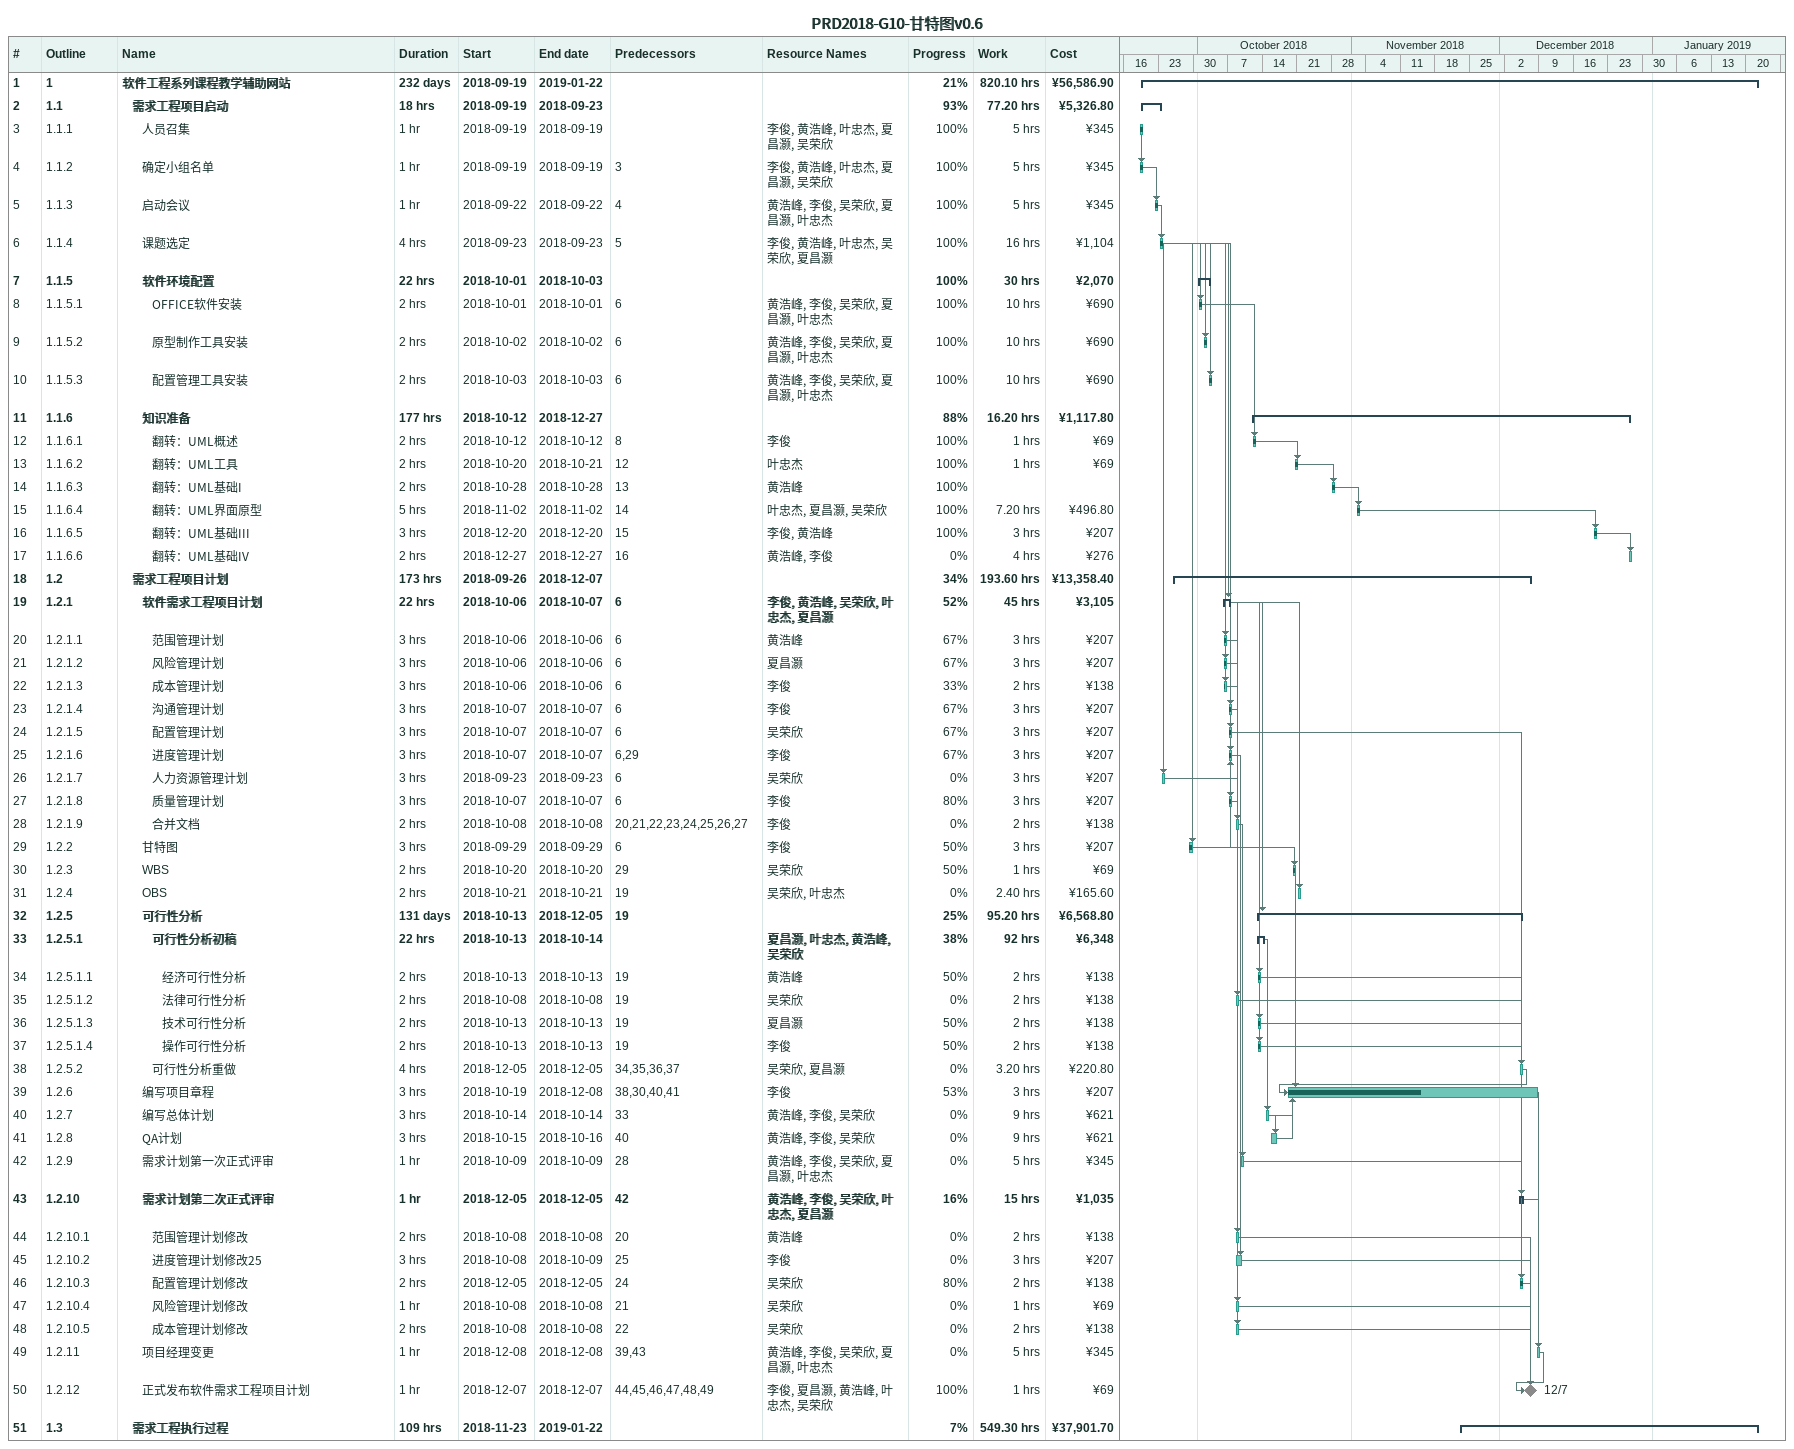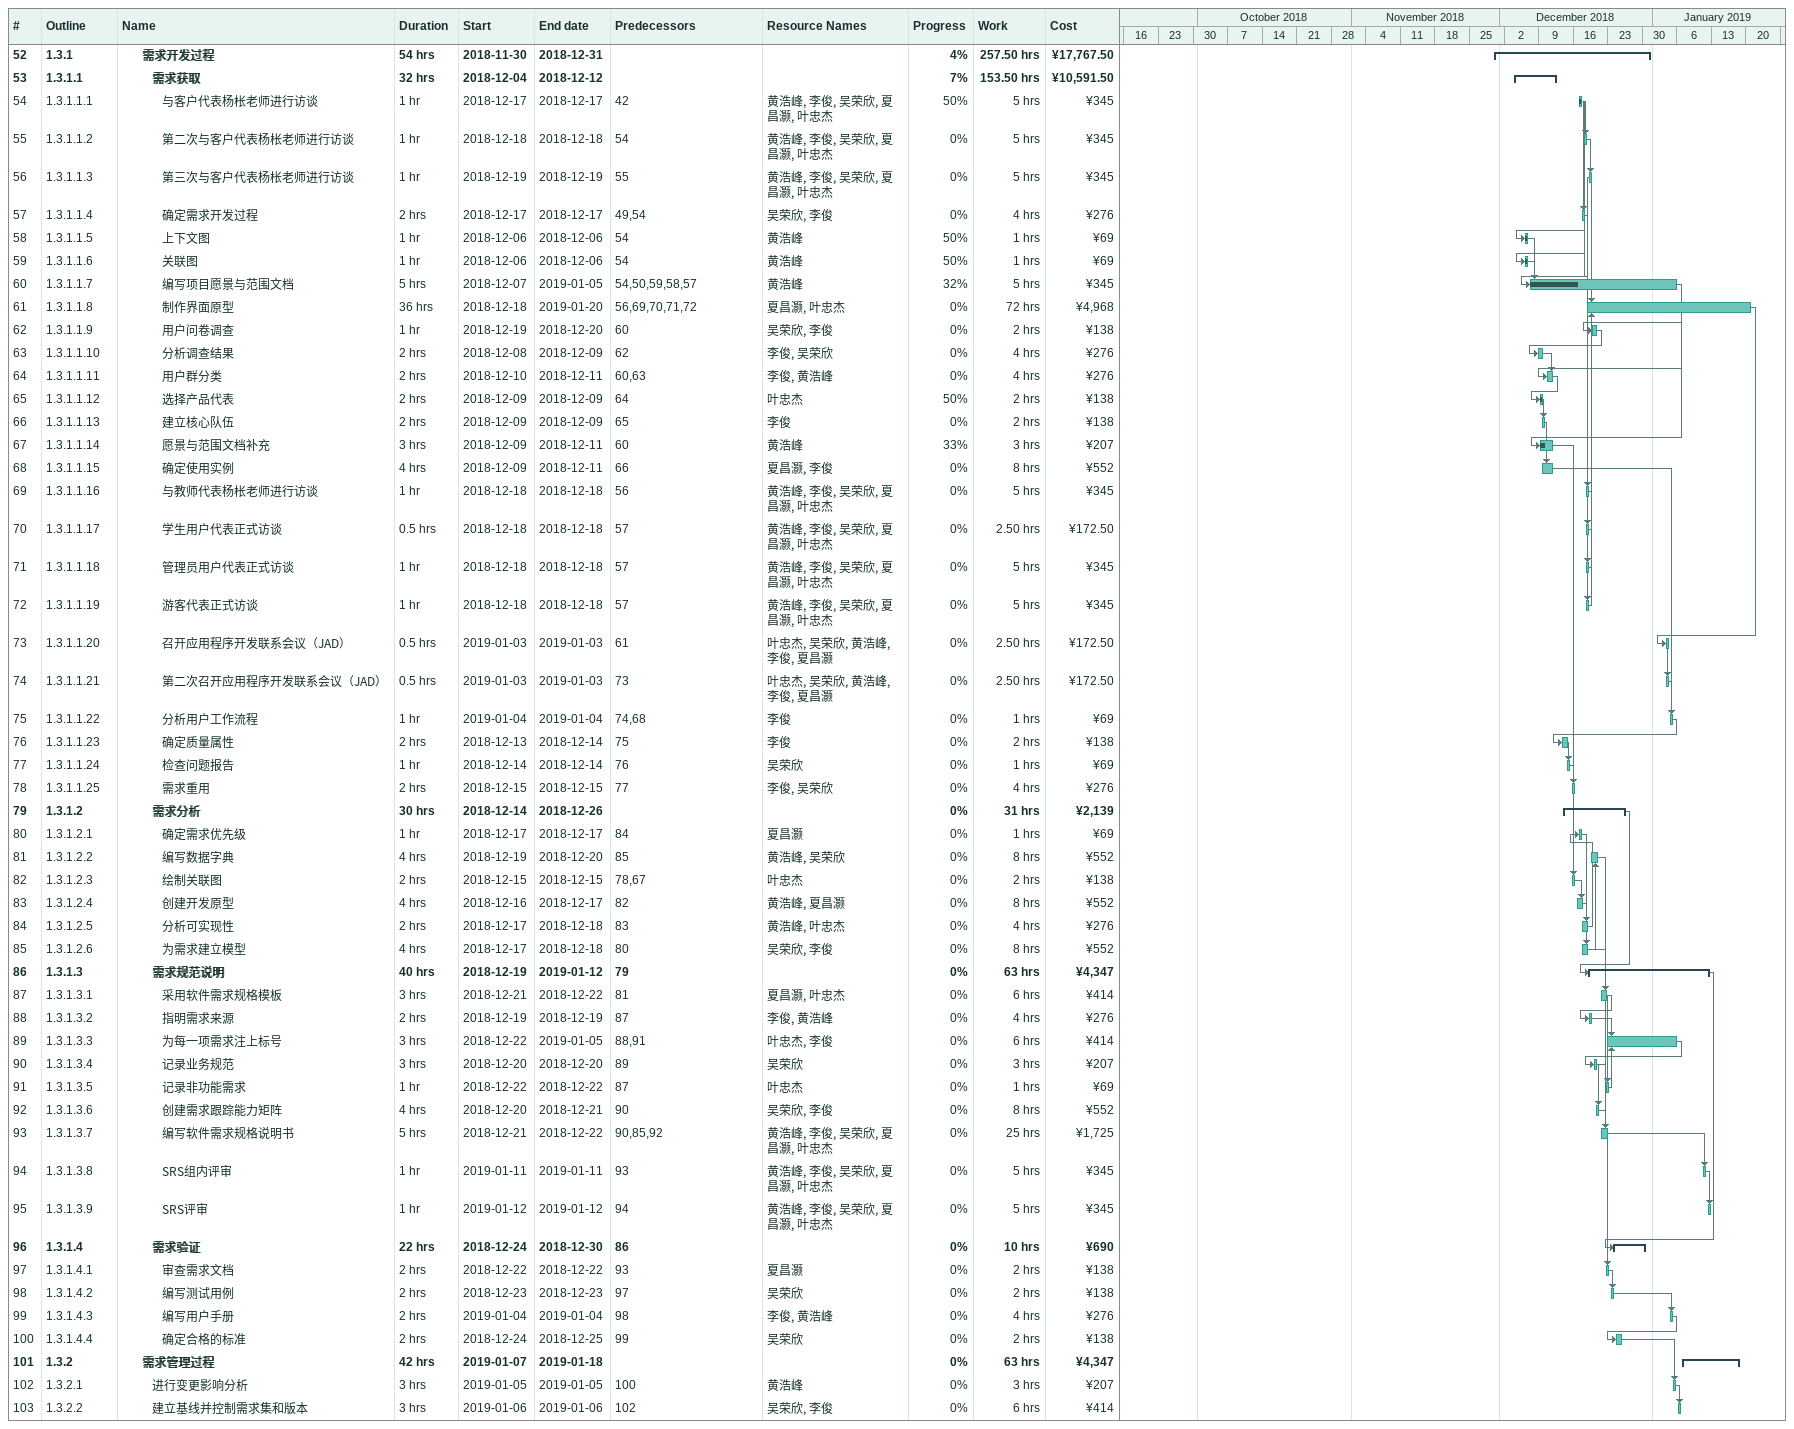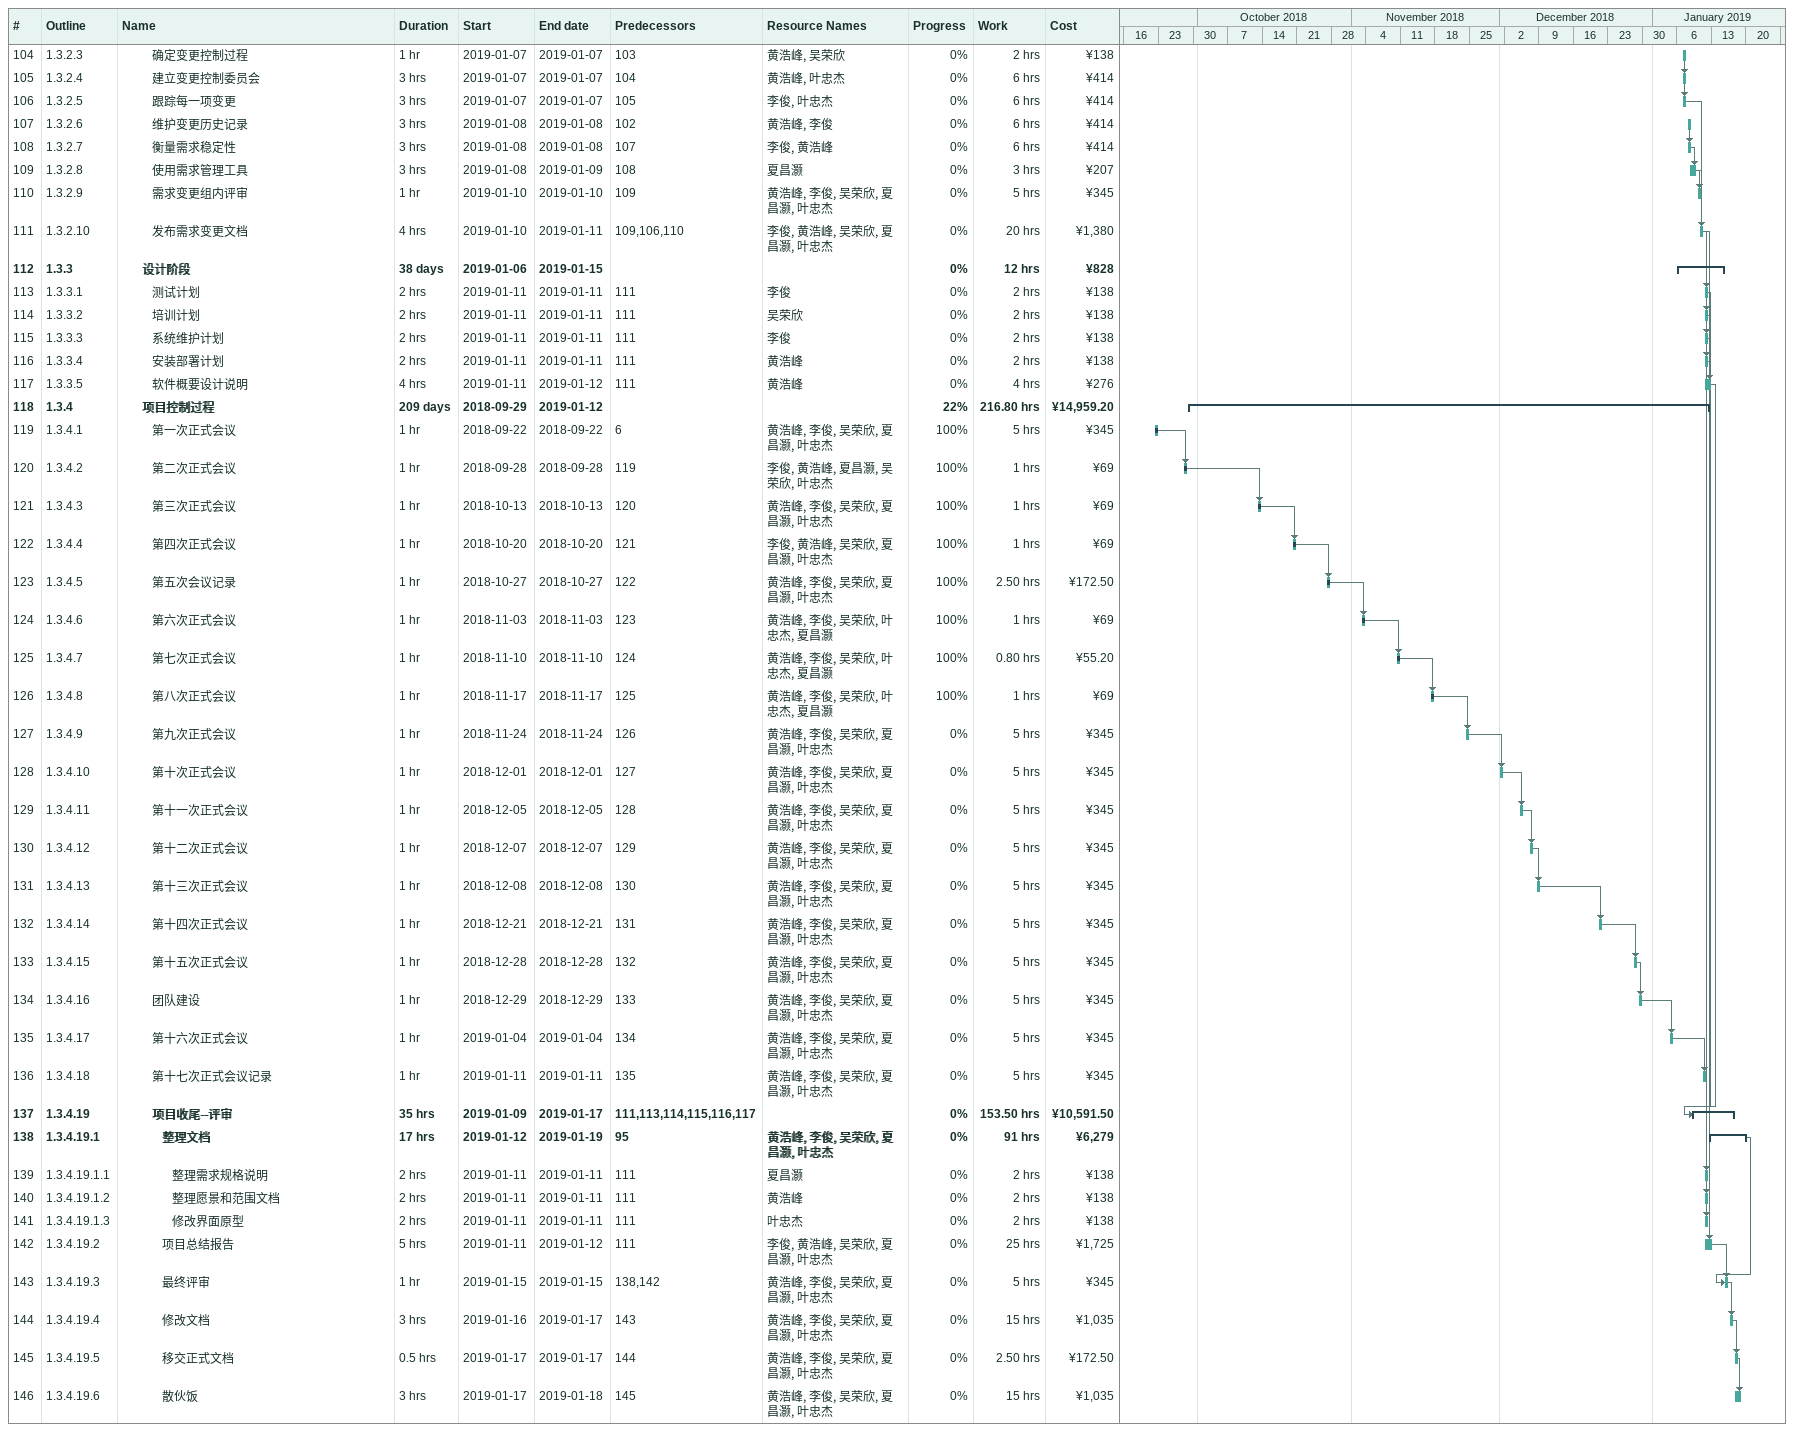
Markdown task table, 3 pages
PRD2018-G10-甘特图v0.6

| ID | WBS | Task | Duration | Start | Finish | Predecessors | Resources | % complete | Work (h) | Cost (¥) |
|---|---|---|---|---|---|---|---|---|---|---|
| 1 | 1 | **软件工程系列课程教学辅助网站** | 232d | 2018-09-19 | 2019-01-22 |  |  | 21 | 820.10 | 56586.90 |
| 2 | 1.1 | **需求工程项目启动** | 18h | 2018-09-19 | 2018-09-23 |  |  | 93 | 77.20 | 5326.80 |
| 3 | 1.1.1 | 人员召集 | 1h | 2018-09-19 | 2018-09-19 |  | 李俊, 黄浩峰, 叶忠杰, 夏昌灏, 吴荣欣 | 100 | 5 | 345 |
| 4 | 1.1.2 | 确定小组名单 | 1h | 2018-09-19 | 2018-09-19 | 3 | 李俊, 黄浩峰, 叶忠杰, 夏昌灏, 吴荣欣 | 100 | 5 | 345 |
| 5 | 1.1.3 | 启动会议 | 1h | 2018-09-22 | 2018-09-22 | 4 | 黄浩峰, 李俊, 吴荣欣, 夏昌灏, 叶忠杰 | 100 | 5 | 345 |
| 6 | 1.1.4 | 课题选定 | 4h | 2018-09-23 | 2018-09-23 | 5 | 李俊, 黄浩峰, 叶忠杰, 吴荣欣, 夏昌灏 | 100 | 16 | 1104 |
| 7 | 1.1.5 | **软件环境配置** | 22h | 2018-10-01 | 2018-10-03 |  |  | 100 | 30 | 2070 |
| 8 | 1.1.5.1 | OFFICE软件安装 | 2h | 2018-10-01 | 2018-10-01 | 6 | 黄浩峰, 李俊, 吴荣欣, 夏昌灏, 叶忠杰 | 100 | 10 | 690 |
| 9 | 1.1.5.2 | 原型制作工具安装 | 2h | 2018-10-02 | 2018-10-02 | 6 | 黄浩峰, 李俊, 吴荣欣, 夏昌灏, 叶忠杰 | 100 | 10 | 690 |
| 10 | 1.1.5.3 | 配置管理工具安装 | 2h | 2018-10-03 | 2018-10-03 | 6 | 黄浩峰, 李俊, 吴荣欣, 夏昌灏, 叶忠杰 | 100 | 10 | 690 |
| 11 | 1.1.6 | **知识准备** | 177h | 2018-10-12 | 2018-12-27 |  |  | 88 | 16.20 | 1117.80 |
| 12 | 1.1.6.1 | 翻转：UML概述 | 2h | 2018-10-12 | 2018-10-12 | 8 | 李俊 | 100 | 1 | 69 |
| 13 | 1.1.6.2 | 翻转：UML工具 | 2h | 2018-10-20 | 2018-10-21 | 12 | 叶忠杰 | 100 | 1 | 69 |
| 14 | 1.1.6.3 | 翻转：UML基础I | 2h | 2018-10-28 | 2018-10-28 | 13 | 黄浩峰 | 100 |  |  |
| 15 | 1.1.6.4 | 翻转：UML界面原型 | 5h | 2018-11-02 | 2018-11-02 | 14 | 叶忠杰, 夏昌灏, 吴荣欣 | 100 | 7.20 | 496.80 |
| 16 | 1.1.6.5 | 翻转：UML基础III | 3h | 2018-12-20 | 2018-12-20 | 15 | 李俊, 黄浩峰 | 100 | 3 | 207 |
| 17 | 1.1.6.6 | 翻转：UML基础IV | 2h | 2018-12-27 | 2018-12-27 | 16 | 黄浩峰, 李俊 | 0 | 4 | 276 |
| 18 | 1.2 | **需求工程项目计划** | 173h | 2018-09-26 | 2018-12-07 |  |  | 34 | 193.60 | 13358.40 |
| 19 | 1.2.1 | **软件需求工程项目计划** | 22h | 2018-10-06 | 2018-10-07 | 6 | 李俊, 黄浩峰, 吴荣欣, 叶忠杰, 夏昌灏 | 52 | 45 | 3105 |
| 20 | 1.2.1.1 | 范围管理计划 | 3h | 2018-10-06 | 2018-10-06 | 6 | 黄浩峰 | 67 | 3 | 207 |
| 21 | 1.2.1.2 | 风险管理计划 | 3h | 2018-10-06 | 2018-10-06 | 6 | 夏昌灏 | 67 | 3 | 207 |
| 22 | 1.2.1.3 | 成本管理计划 | 3h | 2018-10-06 | 2018-10-06 | 6 | 李俊 | 33 | 2 | 138 |
| 23 | 1.2.1.4 | 沟通管理计划 | 3h | 2018-10-07 | 2018-10-07 | 6 | 李俊 | 67 | 3 | 207 |
| 24 | 1.2.1.5 | 配置管理计划 | 3h | 2018-10-07 | 2018-10-07 | 6 | 吴荣欣 | 67 | 3 | 207 |
| 25 | 1.2.1.6 | 进度管理计划 | 3h | 2018-10-07 | 2018-10-07 | 6, 29 | 李俊 | 67 | 3 | 207 |
| 26 | 1.2.1.7 | 人力资源管理计划 | 3h | 2018-09-23 | 2018-09-23 | 6 | 吴荣欣 | 0 | 3 | 207 |
| 27 | 1.2.1.8 | 质量管理计划 | 3h | 2018-10-07 | 2018-10-07 | 6 | 李俊 | 80 | 3 | 207 |
| 28 | 1.2.1.9 | 合并文档 | 2h | 2018-10-08 | 2018-10-08 | 20, 21, 22, 23, 24, 25, 26, 27 | 李俊 | 0 | 2 | 138 |
| 29 | 1.2.2 | 甘特图 | 3h | 2018-09-29 | 2018-09-29 | 6 | 李俊 | 50 | 3 | 207 |
| 30 | 1.2.3 | WBS | 2h | 2018-10-20 | 2018-10-20 | 29 | 吴荣欣 | 50 | 1 | 69 |
| 31 | 1.2.4 | OBS | 2h | 2018-10-21 | 2018-10-21 | 19 | 吴荣欣, 叶忠杰 | 0 | 2.40 | 165.60 |
| 32 | 1.2.5 | **可行性分析** | 131d | 2018-10-13 | 2018-12-05 | 19 |  | 25 | 95.20 | 6568.80 |
| 33 | 1.2.5.1 | **可行性分析初稿** | 22h | 2018-10-13 | 2018-10-14 |  | 夏昌灏, 叶忠杰, 黄浩峰, 吴荣欣 | 38 | 92 | 6348 |
| 34 | 1.2.5.1.1 | 经济可行性分析 | 2h | 2018-10-13 | 2018-10-13 | 19 | 黄浩峰 | 50 | 2 | 138 |
| 35 | 1.2.5.1.2 | 法律可行性分析 | 2h | 2018-10-08 | 2018-10-08 | 19 | 吴荣欣 | 0 | 2 | 138 |
| 36 | 1.2.5.1.3 | 技术可行性分析 | 2h | 2018-10-13 | 2018-10-13 | 19 | 夏昌灏 | 50 | 2 | 138 |
| 37 | 1.2.5.1.4 | 操作可行性分析 | 2h | 2018-10-13 | 2018-10-13 | 19 | 李俊 | 50 | 2 | 138 |
| 38 | 1.2.5.2 | 可行性分析重做 | 4h | 2018-12-05 | 2018-12-05 | 34, 35, 36, 37 | 吴荣欣, 夏昌灏 | 0 | 3.20 | 220.80 |
| 39 | 1.2.6 | 编写项目章程 | 3h | 2018-10-19 | 2018-12-08 | 38, 30, 40, 41 | 李俊 | 53 | 3 | 207 |
| 40 | 1.2.7 | 编写总体计划 | 3h | 2018-10-14 | 2018-10-14 | 33 | 黄浩峰, 李俊, 吴荣欣 | 0 | 9 | 621 |
| 41 | 1.2.8 | QA计划 | 3h | 2018-10-15 | 2018-10-16 | 40 | 黄浩峰, 李俊, 吴荣欣 | 0 | 9 | 621 |
| 42 | 1.2.9 | 需求计划第一次正式评审 | 1h | 2018-10-09 | 2018-10-09 | 28 | 黄浩峰, 李俊, 吴荣欣, 夏昌灏, 叶忠杰 | 0 | 5 | 345 |
| 43 | 1.2.10 | **需求计划第二次正式评审** | 1h | 2018-12-05 | 2018-12-05 | 42 | 黄浩峰, 李俊, 吴荣欣, 叶忠杰, 夏昌灏 | 16 | 15 | 1035 |
| 44 | 1.2.10.1 | 范围管理计划修改 | 2h | 2018-10-08 | 2018-10-08 | 20 | 黄浩峰 | 0 | 2 | 138 |
| 45 | 1.2.10.2 | 进度管理计划修改25 | 3h | 2018-10-08 | 2018-10-09 | 25 | 李俊 | 0 | 3 | 207 |
| 46 | 1.2.10.3 | 配置管理计划修改 | 2h | 2018-12-05 | 2018-12-05 | 24 | 吴荣欣 | 80 | 2 | 138 |
| 47 | 1.2.10.4 | 风险管理计划修改 | 1h | 2018-10-08 | 2018-10-08 | 21 | 吴荣欣 | 0 | 1 | 69 |
| 48 | 1.2.10.5 | 成本管理计划修改 | 2h | 2018-10-08 | 2018-10-08 | 22 | 吴荣欣 | 0 | 2 | 138 |
| 49 | 1.2.11 | 项目经理变更 | 1h | 2018-12-08 | 2018-12-08 | 39, 43 | 黄浩峰, 李俊, 吴荣欣, 夏昌灏, 叶忠杰 | 0 | 5 | 345 |
| 50 | 1.2.12 | 正式发布软件需求工程项目计划 | 1h | 2018-12-07 | 2018-12-07 | 44, 45, 46, 47, 48, 49 | 李俊, 夏昌灏, 黄浩峰, 叶忠杰, 吴荣欣 | 100 | 1 | 69 |
| 51 | 1.3 | **需求工程执行过程** | 109h | 2018-11-23 | 2019-01-22 |  |  | 7 | 549.30 | 37901.70 |
| 52 | 1.3.1 | **需求开发过程** | 54h | 2018-11-30 | 2018-12-31 |  |  | 4 | 257.50 | 17767.50 |
| 53 | 1.3.1.1 | **需求获取** | 32h | 2018-12-04 | 2018-12-12 |  |  | 7 | 153.50 | 10591.50 |
| 54 | 1.3.1.1.1 | 与客户代表杨枨老师进行访谈 | 1h | 2018-12-17 | 2018-12-17 | 42 | 黄浩峰, 李俊, 吴荣欣, 夏昌灏, 叶忠杰 | 50 | 5 | 345 |
| 55 | 1.3.1.1.2 | 第二次与客户代表杨枨老师进行访谈 | 1h | 2018-12-18 | 2018-12-18 | 54 | 黄浩峰, 李俊, 吴荣欣, 夏昌灏, 叶忠杰 | 0 | 5 | 345 |
| 56 | 1.3.1.1.3 | 第三次与客户代表杨枨老师进行访谈 | 1h | 2018-12-19 | 2018-12-19 | 55 | 黄浩峰, 李俊, 吴荣欣, 夏昌灏, 叶忠杰 | 0 | 5 | 345 |
| 57 | 1.3.1.1.4 | 确定需求开发过程 | 2h | 2018-12-17 | 2018-12-17 | 49, 54 | 吴荣欣, 李俊 | 0 | 4 | 276 |
| 58 | 1.3.1.1.5 | 上下文图 | 1h | 2018-12-06 | 2018-12-06 | 54 | 黄浩峰 | 50 | 1 | 69 |
| 59 | 1.3.1.1.6 | 关联图 | 1h | 2018-12-06 | 2018-12-06 | 54 | 黄浩峰 | 50 | 1 | 69 |
| 60 | 1.3.1.1.7 | 编写项目愿景与范围文档 | 5h | 2018-12-07 | 2019-01-05 | 54, 50, 59, 58, 57 | 黄浩峰 | 32 | 5 | 345 |
| 61 | 1.3.1.1.8 | 制作界面原型 | 36h | 2018-12-18 | 2019-01-20 | 56, 69, 70, 71, 72 | 夏昌灏, 叶忠杰 | 0 | 72 | 4968 |
| 62 | 1.3.1.1.9 | 用户问卷调查 | 1h | 2018-12-19 | 2018-12-20 | 60 | 吴荣欣, 李俊 | 0 | 2 | 138 |
| 63 | 1.3.1.1.10 | 分析调查结果 | 2h | 2018-12-08 | 2018-12-09 | 62 | 李俊, 吴荣欣 | 0 | 4 | 276 |
| 64 | 1.3.1.1.11 | 用户群分类 | 2h | 2018-12-10 | 2018-12-11 | 60, 63 | 李俊, 黄浩峰 | 0 | 4 | 276 |
| 65 | 1.3.1.1.12 | 选择产品代表 | 2h | 2018-12-09 | 2018-12-09 | 64 | 叶忠杰 | 50 | 2 | 138 |
| 66 | 1.3.1.1.13 | 建立核心队伍 | 2h | 2018-12-09 | 2018-12-09 | 65 | 李俊 | 0 | 2 | 138 |
| 67 | 1.3.1.1.14 | 愿景与范围文档补充 | 3h | 2018-12-09 | 2018-12-11 | 60 | 黄浩峰 | 33 | 3 | 207 |
| 68 | 1.3.1.1.15 | 确定使用实例 | 4h | 2018-12-09 | 2018-12-11 | 66 | 夏昌灏, 李俊 | 0 | 8 | 552 |
| 69 | 1.3.1.1.16 | 与教师代表杨枨老师进行访谈 | 1h | 2018-12-18 | 2018-12-18 | 56 | 黄浩峰, 李俊, 吴荣欣, 夏昌灏, 叶忠杰 | 0 | 5 | 345 |
| 70 | 1.3.1.1.17 | 学生用户代表正式访谈 | 0.5h | 2018-12-18 | 2018-12-18 | 57 | 黄浩峰, 李俊, 吴荣欣, 夏昌灏, 叶忠杰 | 0 | 2.50 | 172.50 |
| 71 | 1.3.1.1.18 | 管理员用户代表正式访谈 | 1h | 2018-12-18 | 2018-12-18 | 57 | 黄浩峰, 李俊, 吴荣欣, 夏昌灏, 叶忠杰 | 0 | 5 | 345 |
| 72 | 1.3.1.1.19 | 游客代表正式访谈 | 1h | 2018-12-18 | 2018-12-18 | 57 | 黄浩峰, 李俊, 吴荣欣, 夏昌灏, 叶忠杰 | 0 | 5 | 345 |
| 73 | 1.3.1.1.20 | 召开应用程序开发联系会议（JAD） | 0.5h | 2019-01-03 | 2019-01-03 | 61 | 叶忠杰, 吴荣欣, 黄浩峰, 李俊, 夏昌灏 | 0 | 2.50 | 172.50 |
| 74 | 1.3.1.1.21 | 第二次召开应用程序开发联系会议（JAD） | 0.5h | 2019-01-03 | 2019-01-03 | 73 | 叶忠杰, 吴荣欣, 黄浩峰, 李俊, 夏昌灏 | 0 | 2.50 | 172.50 |
| 75 | 1.3.1.1.22 | 分析用户工作流程 | 1h | 2019-01-04 | 2019-01-04 | 74, 68 | 李俊 | 0 | 1 | 69 |
| 76 | 1.3.1.1.23 | 确定质量属性 | 2h | 2018-12-13 | 2018-12-14 | 75 | 李俊 | 0 | 2 | 138 |
| 77 | 1.3.1.1.24 | 检查问题报告 | 1h | 2018-12-14 | 2018-12-14 | 76 | 吴荣欣 | 0 | 1 | 69 |
| 78 | 1.3.1.1.25 | 需求重用 | 2h | 2018-12-15 | 2018-12-15 | 77 | 李俊, 吴荣欣 | 0 | 4 | 276 |
| 79 | 1.3.1.2 | **需求分析** | 30h | 2018-12-14 | 2018-12-26 |  |  | 0 | 31 | 2139 |
| 80 | 1.3.1.2.1 | 确定需求优先级 | 1h | 2018-12-17 | 2018-12-17 | 84 | 夏昌灏 | 0 | 1 | 69 |
| 81 | 1.3.1.2.2 | 编写数据字典 | 4h | 2018-12-19 | 2018-12-20 | 85 | 黄浩峰, 吴荣欣 | 0 | 8 | 552 |
| 82 | 1.3.1.2.3 | 绘制关联图 | 2h | 2018-12-15 | 2018-12-15 | 78, 67 | 叶忠杰 | 0 | 2 | 138 |
| 83 | 1.3.1.2.4 | 创建开发原型 | 4h | 2018-12-16 | 2018-12-17 | 82 | 黄浩峰, 夏昌灏 | 0 | 8 | 552 |
| 84 | 1.3.1.2.5 | 分析可实现性 | 2h | 2018-12-17 | 2018-12-18 | 83 | 黄浩峰, 叶忠杰 | 0 | 4 | 276 |
| 85 | 1.3.1.2.6 | 为需求建立模型 | 4h | 2018-12-17 | 2018-12-18 | 80 | 吴荣欣, 李俊 | 0 | 8 | 552 |
| 86 | 1.3.1.3 | **需求规范说明** | 40h | 2018-12-19 | 2019-01-12 | 79 |  | 0 | 63 | 4347 |
| 87 | 1.3.1.3.1 | 采用软件需求规格模板 | 3h | 2018-12-21 | 2018-12-22 | 81 | 夏昌灏, 叶忠杰 | 0 | 6 | 414 |
| 88 | 1.3.1.3.2 | 指明需求来源 | 2h | 2018-12-19 | 2018-12-19 | 87 | 李俊, 黄浩峰 | 0 | 4 | 276 |
| 89 | 1.3.1.3.3 | 为每一项需求注上标号 | 3h | 2018-12-22 | 2019-01-05 | 88, 91 | 叶忠杰, 李俊 | 0 | 6 | 414 |
| 90 | 1.3.1.3.4 | 记录业务规范 | 3h | 2018-12-20 | 2018-12-20 | 89 | 吴荣欣 | 0 | 3 | 207 |
| 91 | 1.3.1.3.5 | 记录非功能需求 | 1h | 2018-12-22 | 2018-12-22 | 87 | 叶忠杰 | 0 | 1 | 69 |
| 92 | 1.3.1.3.6 | 创建需求跟踪能力矩阵 | 4h | 2018-12-20 | 2018-12-21 | 90 | 吴荣欣, 李俊 | 0 | 8 | 552 |
| 93 | 1.3.1.3.7 | 编写软件需求规格说明书 | 5h | 2018-12-21 | 2018-12-22 | 90, 85, 92 | 黄浩峰, 李俊, 吴荣欣, 夏昌灏, 叶忠杰 | 0 | 25 | 1725 |
| 94 | 1.3.1.3.8 | SRS组内评审 | 1h | 2019-01-11 | 2019-01-11 | 93 | 黄浩峰, 李俊, 吴荣欣, 夏昌灏, 叶忠杰 | 0 | 5 | 345 |
| 95 | 1.3.1.3.9 | SRS评审 | 1h | 2019-01-12 | 2019-01-12 | 94 | 黄浩峰, 李俊, 吴荣欣, 夏昌灏, 叶忠杰 | 0 | 5 | 345 |
| 96 | 1.3.1.4 | **需求验证** | 22h | 2018-12-24 | 2018-12-30 | 86 |  | 0 | 10 | 690 |
| 97 | 1.3.1.4.1 | 审查需求文档 | 2h | 2018-12-22 | 2018-12-22 | 93 | 夏昌灏 | 0 | 2 | 138 |
| 98 | 1.3.1.4.2 | 编写测试用例 | 2h | 2018-12-23 | 2018-12-23 | 97 | 吴荣欣 | 0 | 2 | 138 |
| 99 | 1.3.1.4.3 | 编写用户手册 | 2h | 2019-01-04 | 2019-01-04 | 98 | 李俊, 黄浩峰 | 0 | 4 | 276 |
| 100 | 1.3.1.4.4 | 确定合格的标准 | 2h | 2018-12-24 | 2018-12-25 | 99 | 吴荣欣 | 0 | 2 | 138 |
| 101 | 1.3.2 | **需求管理过程** | 42h | 2019-01-07 | 2019-01-18 |  |  | 0 | 63 | 4347 |
| 102 | 1.3.2.1 | 进行变更影响分析 | 3h | 2019-01-05 | 2019-01-05 | 100 | 黄浩峰 | 0 | 3 | 207 |
| 103 | 1.3.2.2 | 建立基线并控制需求集和版本 | 3h | 2019-01-06 | 2019-01-06 | 102 | 吴荣欣, 李俊 | 0 | 6 | 414 |
| 104 | 1.3.2.3 | 确定变更控制过程 | 1h | 2019-01-07 | 2019-01-07 | 103 | 黄浩峰, 吴荣欣 | 0 | 2 | 138 |
| 105 | 1.3.2.4 | 建立变更控制委员会 | 3h | 2019-01-07 | 2019-01-07 | 104 | 黄浩峰, 叶忠杰 | 0 | 6 | 414 |
| 106 | 1.3.2.5 | 跟踪每一项变更 | 3h | 2019-01-07 | 2019-01-07 | 105 | 李俊, 叶忠杰 | 0 | 6 | 414 |
| 107 | 1.3.2.6 | 维护变更历史记录 | 3h | 2019-01-08 | 2019-01-08 | 102 | 黄浩峰, 李俊 | 0 | 6 | 414 |
| 108 | 1.3.2.7 | 衡量需求稳定性 | 3h | 2019-01-08 | 2019-01-08 | 107 | 李俊, 黄浩峰 | 0 | 6 | 414 |
| 109 | 1.3.2.8 | 使用需求管理工具 | 3h | 2019-01-08 | 2019-01-09 | 108 | 夏昌灏 | 0 | 3 | 207 |
| 110 | 1.3.2.9 | 需求变更组内评审 | 1h | 2019-01-10 | 2019-01-10 | 109 | 黄浩峰, 李俊, 吴荣欣, 夏昌灏, 叶忠杰 | 0 | 5 | 345 |
| 111 | 1.3.2.10 | 发布需求变更文档 | 4h | 2019-01-10 | 2019-01-11 | 109, 106, 110 | 李俊, 黄浩峰, 吴荣欣, 夏昌灏, 叶忠杰 | 0 | 20 | 1380 |
| 112 | 1.3.3 | **设计阶段** | 38d | 2019-01-06 | 2019-01-15 |  |  | 0 | 12 | 828 |
| 113 | 1.3.3.1 | 测试计划 | 2h | 2019-01-11 | 2019-01-11 | 111 | 李俊 | 0 | 2 | 138 |
| 114 | 1.3.3.2 | 培训计划 | 2h | 2019-01-11 | 2019-01-11 | 111 | 吴荣欣 | 0 | 2 | 138 |
| 115 | 1.3.3.3 | 系统维护计划 | 2h | 2019-01-11 | 2019-01-11 | 111 | 李俊 | 0 | 2 | 138 |
| 116 | 1.3.3.4 | 安装部署计划 | 2h | 2019-01-11 | 2019-01-11 | 111 | 黄浩峰 | 0 | 2 | 138 |
| 117 | 1.3.3.5 | 软件概要设计说明 | 4h | 2019-01-11 | 2019-01-12 | 111 | 黄浩峰 | 0 | 4 | 276 |
| 118 | 1.3.4 | **项目控制过程** | 209d | 2018-09-29 | 2019-01-12 |  |  | 22 | 216.80 | 14959.20 |
| 119 | 1.3.4.1 | 第一次正式会议 | 1h | 2018-09-22 | 2018-09-22 | 6 | 黄浩峰, 李俊, 吴荣欣, 夏昌灏, 叶忠杰 | 100 | 5 | 345 |
| 120 | 1.3.4.2 | 第二次正式会议 | 1h | 2018-09-28 | 2018-09-28 | 119 | 李俊, 黄浩峰, 夏昌灏, 吴荣欣, 叶忠杰 | 100 | 1 | 69 |
| 121 | 1.3.4.3 | 第三次正式会议 | 1h | 2018-10-13 | 2018-10-13 | 120 | 黄浩峰, 李俊, 吴荣欣, 夏昌灏, 叶忠杰 | 100 | 1 | 69 |
| 122 | 1.3.4.4 | 第四次正式会议 | 1h | 2018-10-20 | 2018-10-20 | 121 | 李俊, 黄浩峰, 吴荣欣, 夏昌灏, 叶忠杰 | 100 | 1 | 69 |
| 123 | 1.3.4.5 | 第五次会议记录 | 1h | 2018-10-27 | 2018-10-27 | 122 | 黄浩峰, 李俊, 吴荣欣, 夏昌灏, 叶忠杰 | 100 | 2.50 | 172.50 |
| 124 | 1.3.4.6 | 第六次正式会议 | 1h | 2018-11-03 | 2018-11-03 | 123 | 黄浩峰, 李俊, 吴荣欣, 叶忠杰, 夏昌灏 | 100 | 1 | 69 |
| 125 | 1.3.4.7 | 第七次正式会议 | 1h | 2018-11-10 | 2018-11-10 | 124 | 黄浩峰, 李俊, 吴荣欣, 叶忠杰, 夏昌灏 | 100 | 0.80 | 55.20 |
| 126 | 1.3.4.8 | 第八次正式会议 | 1h | 2018-11-17 | 2018-11-17 | 125 | 黄浩峰, 李俊, 吴荣欣, 叶忠杰, 夏昌灏 | 100 | 1 | 69 |
| 127 | 1.3.4.9 | 第九次正式会议 | 1h | 2018-11-24 | 2018-11-24 | 126 | 黄浩峰, 李俊, 吴荣欣, 夏昌灏, 叶忠杰 | 0 | 5 | 345 |
| 128 | 1.3.4.10 | 第十次正式会议 | 1h | 2018-12-01 | 2018-12-01 | 127 | 黄浩峰, 李俊, 吴荣欣, 夏昌灏, 叶忠杰 | 0 | 5 | 345 |
| 129 | 1.3.4.11 | 第十一次正式会议 | 1h | 2018-12-05 | 2018-12-05 | 128 | 黄浩峰, 李俊, 吴荣欣, 夏昌灏, 叶忠杰 | 0 | 5 | 345 |
| 130 | 1.3.4.12 | 第十二次正式会议 | 1h | 2018-12-07 | 2018-12-07 | 129 | 黄浩峰, 李俊, 吴荣欣, 夏昌灏, 叶忠杰 | 0 | 5 | 345 |
| 131 | 1.3.4.13 | 第十三次正式会议 | 1h | 2018-12-08 | 2018-12-08 | 130 | 黄浩峰, 李俊, 吴荣欣, 夏昌灏, 叶忠杰 | 0 | 5 | 345 |
| 132 | 1.3.4.14 | 第十四次正式会议 | 1h | 2018-12-21 | 2018-12-21 | 131 | 黄浩峰, 李俊, 吴荣欣, 夏昌灏, 叶忠杰 | 0 | 5 | 345 |
| 133 | 1.3.4.15 | 第十五次正式会议 | 1h | 2018-12-28 | 2018-12-28 | 132 | 黄浩峰, 李俊, 吴荣欣, 夏昌灏, 叶忠杰 | 0 | 5 | 345 |
| 134 | 1.3.4.16 | 团队建设 | 1h | 2018-12-29 | 2018-12-29 | 133 | 黄浩峰, 李俊, 吴荣欣, 夏昌灏, 叶忠杰 | 0 | 5 | 345 |
| 135 | 1.3.4.17 | 第十六次正式会议 | 1h | 2019-01-04 | 2019-01-04 | 134 | 黄浩峰, 李俊, 吴荣欣, 夏昌灏, 叶忠杰 | 0 | 5 | 345 |
| 136 | 1.3.4.18 | 第十七次正式会议记录 | 1h | 2019-01-11 | 2019-01-11 | 135 | 黄浩峰, 李俊, 吴荣欣, 夏昌灏, 叶忠杰 | 0 | 5 | 345 |
| 137 | 1.3.4.19 | **项目收尾--评审** | 35h | 2019-01-09 | 2019-01-17 | 111, 113, 114, 115, 116, 117 |  | 0 | 153.50 | 10591.50 |
| 138 | 1.3.4.19.1 | **整理文档** | 17h | 2019-01-12 | 2019-01-19 | 95 | 黄浩峰, 李俊, 吴荣欣, 夏昌灏, 叶忠杰 | 0 | 91 | 6279 |
| 139 | 1.3.4.19.1.1 | 整理需求规格说明 | 2h | 2019-01-11 | 2019-01-11 | 111 | 夏昌灏 | 0 | 2 | 138 |
| 140 | 1.3.4.19.1.2 | 整理愿景和范围文档 | 2h | 2019-01-11 | 2019-01-11 | 111 | 黄浩峰 | 0 | 2 | 138 |
| 141 | 1.3.4.19.1.3 | 修改界面原型 | 2h | 2019-01-11 | 2019-01-11 | 111 | 叶忠杰 | 0 | 2 | 138 |
| 142 | 1.3.4.19.2 | 项目总结报告 | 5h | 2019-01-11 | 2019-01-12 | 111 | 李俊, 黄浩峰, 吴荣欣, 夏昌灏, 叶忠杰 | 0 | 25 | 1725 |
| 143 | 1.3.4.19.3 | 最终评审 | 1h | 2019-01-15 | 2019-01-15 | 138, 142 | 黄浩峰, 李俊, 吴荣欣, 夏昌灏, 叶忠杰 | 0 | 5 | 345 |
| 144 | 1.3.4.19.4 | 修改文档 | 3h | 2019-01-16 | 2019-01-17 | 143 | 黄浩峰, 李俊, 吴荣欣, 夏昌灏, 叶忠杰 | 0 | 15 | 1035 |
| 145 | 1.3.4.19.5 | 移交正式文档 | 0.5h | 2019-01-17 | 2019-01-17 | 144 | 黄浩峰, 李俊, 吴荣欣, 夏昌灏, 叶忠杰 | 0 | 2.50 | 172.50 |
| 146 | 1.3.4.19.6 | 散伙饭 | 3h | 2019-01-17 | 2019-01-18 | 145 | 黄浩峰, 李俊, 吴荣欣, 夏昌灏, 叶忠杰 | 0 | 15 | 1035 |
